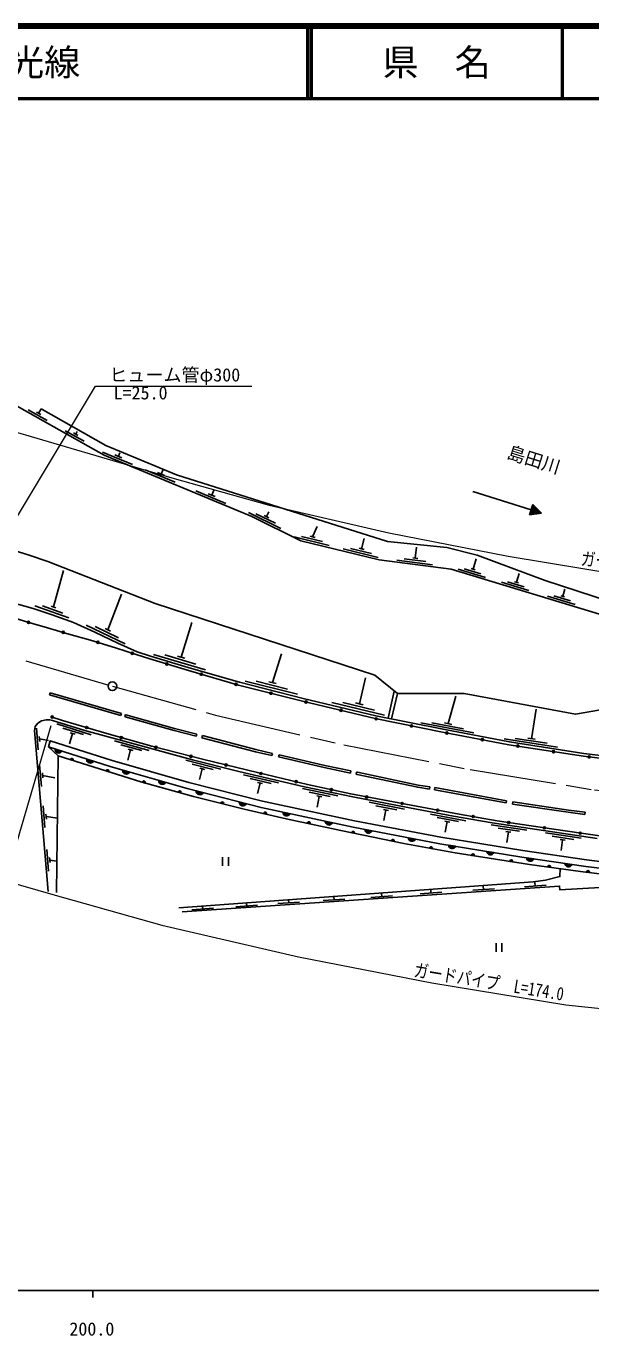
# Model space of a CAD drawing. Units: millimetres at full size, sheet at 1:1000; details may follow other scales. Extents: x 40000 to 680000, y 20000 to 380000.
# Drawn here: x 258740 to 336993, y 198715 to 380000 of the extents above; entities that cross this region are included whole.
import ezdxf
from ezdxf.enums import TextEntityAlignment as Align

# ---------------------------------------------------------------- set-up
doc = ezdxf.new("R2010")
doc.units = ezdxf.units.MM
doc.header["$LTSCALE"] = 1000
doc.linetypes.add('CHAIN', pattern=[18.5, 12, -1.5, 3.5, -1.5])
for name, color, linetype, lineweight in [('M-BGD', 7, 'Continuous', 25), ('M-BMK', 2, 'CHAIN', 13), ('M-BMK-SRVR', 3, 'Continuous', 25), ('M-STR-HTXT', 7, 'Continuous', 13), ('M-TTL', 2, 'Continuous', 140), ('M-TTL-BAND', 7, 'Continuous', 25), ('M-TTL-LINE', 7, 'Continuous', 50)]:
    doc.layers.add(name, color=color, linetype=linetype, lineweight=lineweight)
doc.layers.add('M-BMK-HTXT', color=7, linetype='Continuous')
doc.layers.add('M-TTL-TXT', color=7, linetype='Continuous')
doc.styles.add('ＭＳ ゴシック', font='')
doc.styles.get('ＭＳ ゴシック').set_extended_font_data('MS Gothic')

msp = doc.modelspace()

# ---------------------------------------------------------------- hatches: boundary and pattern name
at = {"layer": 'M-BGD'}
for points in [[(328512, 312338), (330167, 312607), (328959, 313770)], [(258929, 297510, -1), (259217, 297428, -1)], [(263734, 296128, -1), (264022, 296044, -0.41421), (263836, 295942, -0.41421)], [(268538, 294742, -1), (268825, 294656, -1)], [(273308, 293244, -1), (273592, 293150, -0.41421), (273403, 293055, -0.41421)], [(278080, 291754, -1), (278368, 291668, -0.41421), (278181, 291567, -0.41421)], [(282875, 290336, -1), (283163, 290252, -0.41421), (282977, 290150, -0.41421)], [(287675, 288937, -1), (287963, 288853, -0.41421), (287777, 288751, -0.41421)], [(292519, 287701, -1), (292810, 287628, -0.41421), (292628, 287519, -0.41421)], [(297370, 286488, -1), (297662, 286418, -1)], [(302232, 285323, -1), (302524, 285253, -1)], [(262184, 284373, -1), (262484, 284373, -1)], [(267259, 282869, -1), (266972, 282954, -1)], [(307095, 284157, -1), (307389, 284097, -0.41421), (307212, 283980, -0.41421)], [(311996, 283170, -1), (312290, 283110, -0.41421), (312114, 282993, -0.41421)], [(272063, 281481, -0.41421), (271878, 281377, -0.41421), (271774, 281562, -1)], [(316899, 282188, -1), (317194, 282133, -1)], [(321813, 281263, -1), (322107, 281208, -1)], [(263671, 279646, -0.82183), (262727, 279946)], [(276882, 280151, -1), (276592, 280227, -0.41421), (276775, 280334, -0.41421)], [(326732, 280374, -1), (327029, 280328, -0.41421), (326858, 280202, -0.41421)], [(331674, 279609, -1), (331970, 279563, -0.41421), (331799, 279438, -0.41421)], [(264871, 278467, -0.4608), (265133, 278631, -0.4608), (265255, 278346)], [(268072, 278249, -0.82183), (267128, 278549)], [(281722, 278895, -1), (281432, 278971, -0.41421), (281615, 279078, -0.41421)], [(286574, 277689, -0.41421), (286393, 277579, -0.41421), (286283, 277760, -1)], [(336618, 278867, -1), (336916, 278831, -1)], [(269815, 276916, -0.4608), (270077, 277080, -0.4608), (270199, 276796)], [(273053, 276751, -0.82183), (272100, 277024)], [(278057, 275321, -0.82183), (277104, 275593)], [(291435, 276516, -0.41421), (291254, 276404, -0.41421), (291142, 276584, -1)], [(296304, 275381, -0.41421), (296124, 275269, -0.41421), (296012, 275449, -1)], [(274841, 275349, -0.4608), (275099, 275519, -0.4608), (275227, 275238)], [(279800, 273967, -0.4608), (280057, 274139, -0.4608), (280187, 273859)], [(283260, 273897, -0.82183), (282300, 274143)], [(301182, 274283, -1), (300889, 274348, -1)], [(285720, 272432, -0.4608), (285972, 272612, -0.4608), (286110, 272335)], [(289235, 272360, -0.82183), (288276, 272607)], [(306080, 273280, -1), (305785, 273335, -1)], [(310995, 272366, -1), (310700, 272421, -1)], [(291655, 271007, -0.4608), (291904, 271191, -0.4608), (292047, 270917)], [(295294, 270978, -0.82183), (294325, 271184)], [(315911, 271452, -1), (315616, 271507, -1)], [(320832, 270566, -0.41421), (320659, 270444, -0.41421), (320536, 270617, -1)], [(297691, 269667, -0.4608), (297937, 269855, -0.4608), (298084, 269584)], [(301165, 269725, -0.82183), (300196, 269932)], [(303868, 268359, -0.4608), (304113, 268548, -0.4608), (304262, 268277)], [(306653, 268618, -0.82183), (305679, 268802)], [(325765, 269754, -0.41421), (325595, 269628, -0.41421), (325469, 269799, -1)], [(330709, 269006, -0.41421), (330538, 268880, -0.41421), (330412, 269051, -1)], [(335656, 268278, -0.41421), (335486, 268150, -0.41421), (335359, 268320, -1)], [(309327, 267225, -0.4608), (309572, 267414, -0.4608), (309721, 267143)], [(312678, 267479, -0.82183), (311704, 267663)], [(318256, 266481, -0.82183), (317278, 266640)], [(314636, 266218, -0.4608), (314875, 266414, -0.4608), (315031, 266147)], [(320448, 265222, -0.4608), (320683, 265423, -0.4608), (320845, 265160)], [(323561, 265615, -0.82183), (322583, 265774)], [(329079, 264743, -0.82183), (328099, 264886)], [(325757, 264391, -0.4608), (325991, 264592, -0.4608), (326154, 264329)], [(331003, 263624, -0.4608), (331233, 263830, -0.4608), (331401, 263570)], [(334374, 263970, -0.82183), (333394, 264113)], [(336400, 262904, -0.4608), (336628, 263113, -0.4608), (336799, 262855)]]:
    msp.add_hatch(color=256, dxfattribs=at).paths.add_polyline_path(points)

# ---------------------------------------------------------------- linework, layer by layer
for p, q in [((259012, 326876), (261630, 325411)), ((260162, 326576), (260773, 326234)), ((260468, 326405), (260813, 327023)), ((264147, 324002), (266765, 322537)), ((265297, 323702), (265908, 323361)), ((265602, 323532), (265805, 323894)), ((269329, 321051), (273484, 319323)), ((271522, 320464), (271726, 320953)), ((271037, 320665), (272007, 320262)), ((275249, 318589), (279404, 316861)), ((276957, 318204), (277927, 317800)), ((277442, 318002), (277676, 318564)), ((282262, 315673), (286417, 313945)), ((284455, 315086), (284743, 315778)), ((328736, 313054), (320622, 315589)), ((283970, 315288), (284939, 314884)), ((328959, 313770), (328512, 312338)), ((330167, 312607), (328959, 313770)), ((289552, 312687), (294037, 310476)), ((290582, 312514), (293272, 311187)), ((291746, 312274), (292374, 311965)), ((292060, 312120), (292391, 312792)), ((330167, 312607), (328512, 312338)), ((298433, 309305), (299063, 310762)), ((295862, 309315), (300719, 308128)), ((296904, 309369), (299818, 308657)), ((298093, 309388), (298773, 309221)), ((305226, 307644), (305582, 309101)), ((302655, 307655), (307512, 306467)), ((303697, 307709), (306612, 306996)), ((304886, 307727), (305566, 307561)), ((312309, 306420), (313004, 306329)), ((312657, 306374), (312851, 307861)), ((262529, 299602), (263895, 304650)), ((310100, 306104), (315057, 305455)), ((311130, 306271), (314105, 305882)), ((318586, 304840), (322415, 303684)), ((319438, 304896), (321736, 304202)), ((320406, 304917), (320942, 304755)), ((320674, 304836), (321107, 306272)), ((324594, 303026), (328423, 301870)), ((325447, 303082), (327744, 302389)), ((326414, 303104), (326950, 302942)), ((326682, 303023), (327048, 304236)), ((270071, 296436), (271939, 301356)), ((331007, 301090), (334836, 299935)), ((331860, 301146), (334157, 300453)), ((332827, 301168), (333363, 301006)), ((333095, 301087), (333393, 302072)), ((259932, 299768), (264639, 298080)), ((260995, 299769), (263819, 298757)), ((262199, 299720), (262858, 299484)), ((280209, 292665), (281700, 297471)), ((267054, 297082), (272466, 294492)), ((268292, 296889), (271539, 295335)), ((269692, 296618), (270450, 296255)), ((276409, 293044), (283598, 290905)), ((277949, 292961), (282262, 291678)), ((279705, 292814), (280712, 292515)), ((292882, 289136), (294131, 293096)), ((289069, 289350), (296344, 287525)), ((290612, 289334), (294976, 288239)), ((292372, 289264), (293391, 289008)), ((304913, 286202), (305780, 289818)), ((262064, 287732), (261967, 287448)), ((262064, 287732), (271941, 284868)), ((309756, 287966), (308892, 284203)), ((310188, 287613), (309382, 284104)), ((317211, 283452), (318303, 287257)), ((271941, 284868), (271857, 284580)), ((272498, 284707), (272415, 284419)), ((301099, 286376), (308392, 284628)), ((302641, 286377), (307018, 285328)), ((304403, 286325), (305424, 286080)), ((328778, 281373), (329408, 285450)), ((260160, 282813), (260416, 279824)), ((267746, 281917), (262975, 283411)), ((266702, 281929), (263839, 282826)), ((313415, 283557), (320786, 282169)), ((314945, 283574), (319367, 282741)), ((316696, 283550), (317727, 283355)), ((260557, 281692), (260617, 280995)), ((260587, 281344), (261831, 281104)), ((265181, 282091), (264733, 280660)), ((265515, 281987), (264847, 282196)), ((275792, 279750), (270969, 281067)), ((282393, 282001), (282317, 281711)), ((283168, 281799), (283092, 281509)), ((324980, 281353), (332392, 280206)), ((326508, 281420), (330955, 280732)), ((328259, 281453), (329296, 281292)), ((263671, 279646), (262727, 279946)), ((274748, 279724), (271854, 280514)), ((273222, 279829), (272827, 278382)), ((273560, 279737), (272885, 279921)), ((292867, 279341), (292801, 279048)), ((260593, 277753), (260848, 274764)), ((262958, 260061), (263170, 279000)), ((264871, 278467), (265255, 278346)), ((268072, 278249), (267128, 278549)), ((285711, 277156), (280862, 278376)), ((284668, 277109), (281759, 277841)), ((293797, 279132), (293731, 278840)), ((260990, 276633), (261049, 275936)), ((261019, 276284), (262720, 275962)), ((269815, 276916), (270199, 276796)), ((273053, 276751), (272100, 277024)), ((278057, 275321), (277104, 275593)), ((283140, 277184), (282774, 275730)), ((283480, 277099), (282801, 277270)), ((293729, 275243), (288859, 276377)), ((292687, 275178), (289765, 275858)), ((303729, 276916), (303668, 276622)), ((304537, 276747), (304475, 276453)), ((274841, 275349), (275227, 275238)), ((279800, 273967), (280187, 273859)), ((283260, 273897), (282300, 274143)), ((291499, 275146), (290817, 275305)), ((291158, 275226), (290818, 273765)), ((301931, 273452), (297036, 274468)), ((300891, 273362), (297954, 273971)), ((314694, 274701), (314650, 274404)), ((315383, 274597), (315338, 274301)), ((315338, 274301), (325243, 272488)), ((315383, 274597), (325297, 272783)), ((261080, 272056), (261335, 269067)), ((285720, 272432), (286110, 272335)), ((289235, 272360), (288276, 272607)), ((299704, 273302), (299019, 273444)), ((299362, 273373), (299057, 271904)), ((311162, 271625), (306254, 272583)), ((310123, 271522), (307178, 272097)), ((325297, 272783), (325243, 272488)), ((326173, 272623), (326130, 272326)), ((261477, 270936), (261536, 270238)), ((261507, 270587), (263073, 270391)), ((291655, 271007), (292047, 270917)), ((295294, 270978), (294325, 271184)), ((308937, 271448), (308250, 271582)), ((308593, 271515), (308306, 270043)), ((319674, 270011), (314761, 270940)), ((318636, 269902), (315688, 270459)), ((336222, 271195), (336180, 270898)), ((297691, 269667), (298084, 269584)), ((301165, 269725), (300196, 269932)), ((303868, 268359), (304262, 268277)), ((306653, 268618), (305679, 268802)), ((317450, 269821), (316762, 269951)), ((317106, 269886), (316827, 268412)), ((328135, 268703), (323189, 269439)), ((327102, 268553), (324134, 268995)), ((325920, 268426), (325228, 268529)), ((325574, 268477), (325353, 266994)), ((335650, 267584), (330704, 268320)), ((309327, 267225), (309721, 267143)), ((312678, 267479), (311704, 267663)), ((318256, 266481), (317278, 266640)), ((334617, 267435), (331649, 267876)), ((333435, 267307), (332743, 267410)), ((333089, 267359), (332868, 265875)), ((261594, 266042), (261850, 263052)), ((261991, 264921), (262051, 264224)), ((285970, 264986), (285970, 263786)), ((286770, 264986), (286770, 263786)), ((314636, 266218), (315031, 266147)), ((320448, 265222), (320845, 265160)), ((323561, 265615), (322583, 265774)), ((329079, 264743), (328099, 264886)), ((262021, 264573), (263007, 264428)), ((325757, 264391), (326154, 264329)), ((331003, 263624), (331401, 263570)), ((334374, 263970), (333394, 264113)), ((336400, 262904), (336799, 262855)), ((327789, 260881), (330782, 261084)), ((329286, 260982), (329253, 261461)), ((301401, 259063), (301372, 259482)), ((306525, 259410), (309518, 259613)), ((308021, 259512), (307993, 259931)), ((313341, 259902), (316334, 260105)), ((314838, 260003), (314805, 260482)), ((320631, 260396), (323624, 260599)), ((322127, 260497), (322095, 260976)), ((281708, 257699), (284701, 257902)), ((283205, 257800), (283181, 258160)), ((287809, 258112), (290802, 258315)), ((289305, 258214), (289281, 258573)), ((293637, 258537), (296630, 258740)), ((295133, 258639), (295105, 259058)), ((299904, 258962), (302897, 259164)), ((323856, 253079), (323856, 251879)), ((324656, 253079), (324656, 251879))]:
    msp.add_line(p, q, dxfattribs=at)
for points in [[(257055, 327628), (269554, 320632), (290018, 312123), (296807, 308776), (307674, 306119), (317627, 304816), (338179, 298612), (340239, 297977), (342646, 297567), (343576, 295339), (345984, 294260), (348830, 294222), (350579, 293435), (349519, 289349), (349033, 284318)], [(349883, 284758), (350129, 286003), (350217, 286688), (350217, 287216), (351161, 291469), (351341, 292330), (351358, 292636), (351324, 293327), (351268, 293638), (351020, 294104), (350665, 294549), (350429, 294804), (349922, 295343), (348804, 296117), (343969, 298913), (330642, 303283), (321221, 306779), (317017, 307854), (308818, 308677), (279575, 317888), (269759, 321959), (260809, 327025)], [(348128, 284205), (338354, 285362), (334877, 284755), (319436, 287613), (310188, 287613), (307039, 290187), (276639, 300067), (261748, 305888), (259157, 306789), (256330, 307670)], [(247060, 301102), (252868, 301102), (256591, 300249), (259691, 299406), (262364, 298519), (265318, 297438), (268262, 296105), (271422, 294593), (274139, 293390), (275983, 292795), (281664, 291105), (288290, 289174), (297137, 286955), (307211, 284541), (316518, 282667), (325714, 280936), (336021, 279341), (348496, 277841), (355706, 277137), (365212, 276434), (376067, 275944), (378737, 275735)], [(255639, 298536), (258984, 297495), (261678, 296730), (264658, 295858), (267664, 295003), (271130, 293969), (273996, 293015), (275864, 292413), (281551, 290721), (288185, 288788), (297041, 286567), (307124, 284151), (316441, 282275), (325647, 280542), (335966, 278945), (348453, 277443)], [(261967, 287448), (261974, 287446), (271857, 284580)], [(272498, 284707), (272549, 284692), (279320, 282804), (282393, 282001)], [(261792, 260203), (259887, 282485), (259972, 283041), (260371, 283527), (260873, 283830), (261519, 283989), (262005, 283989), (262412, 283902), (266864, 282507), (273337, 280730), (281787, 278453), (288231, 276831), (297315, 274717), (304014, 273326), (311869, 271792), (317983, 270636), (323334, 269721), (337885, 267555)], [(339485, 267732), (333434, 268594), (324021, 270018), (318750, 270924), (303729, 273717), (297730, 275049), (290777, 276669), (283367, 278468), (276157, 280339), (269936, 282074), (263788, 283900), (262334, 284373)], [(272415, 284419), (272467, 284404), (279241, 282514), (282317, 281711)], [(261854, 280223), (262086, 281094), (270647, 278375), (281298, 275330), (291500, 272707), (304244, 269989), (316227, 267724), (327557, 265874), (336402, 264583), (346005, 263415), (347115, 261677), (348082, 261005), (349581, 261005), (351069, 262476), (366631, 261571), (389825, 260223), (396432, 260140), (408092, 260106), (412906, 260158), (418806, 260534), (427465, 261062), (433548, 261554), (435550, 261656)], [(283092, 281509), (283092, 281509), (290509, 279562), (292801, 279048)], [(283168, 281799), (290580, 279853), (292867, 279341)], [(261854, 280223), (263170, 279000), (274644, 275402), (281910, 273379), (288929, 271635), (294773, 270290), (302352, 268674), (311084, 266860), (318199, 265574), (328493, 263963), (335542, 263010), (342393, 262166), (346030, 261686), (347115, 261677)], [(261854, 280223), (270387, 277514), (281062, 274462), (291294, 271831), (304067, 269106), (316071, 266837), (327419, 264985), (336283, 263691), (346633, 262432)], [(293731, 278840), (300053, 277379), (303668, 276622)], [(293797, 279132), (300118, 277672), (303729, 276916)], [(304475, 276453), (304602, 276427), (313001, 274651), (314650, 274404)], [(304537, 276747), (304664, 276720), (313054, 274946), (314694, 274701)], [(326130, 272326), (333872, 271200), (336180, 270898)], [(326173, 272623), (333913, 271497), (336222, 271195)], [(279881, 257966), (329016, 261567), (330721, 261792), (332697, 262283), (332746, 263388)], [(280337, 257426), (332656, 260970), (332690, 260459), (346288, 261255)]]:
    msp.add_lwpolyline(points, dxfattribs=at)
for centre in [(259073, 297469), (263878, 296086), (268682, 294699), (273450, 293197), (278224, 291711), (283019, 290294), (287819, 288895), (292665, 287664), (297516, 286453), (302378, 285288), (262334, 284373), (267115, 282912), (307242, 284127), (312143, 283140), (271918, 281521), (317046, 282161), (321960, 281236), (276737, 280189), (326881, 280351), (331822, 279586), (281577, 278933), (286429, 277725), (336767, 278849), (291289, 276550), (296158, 275415), (301036, 274315), (305932, 273307), (310848, 272393), (315764, 271479), (320684, 270592), (325617, 269777), (330561, 269029), (335507, 268299)]:
    msp.add_circle(centre, 150, dxfattribs=at)
for centre, radius, start, end in [((263229, 279890), 505, 173.55078, 331.20898), ((265072, 278437), 203, 333.62727, 171.55066), ((267629, 278492), 505, 173.55078, 331.20898), ((270016, 276886), 203, 333.62727, 171.55066), ((272604, 276981), 505, 175.21572, 332.87391), ((277607, 275551), 505, 175.21572, 332.87391), ((275043, 275324), 203, 335.04097, 172.96436), ((280002, 273943), 203, 335.48268, 173.40607), ((282804, 274115), 505, 176.75328, 334.41147), ((285923, 272415), 203, 337.07946, 175.00285), ((288780, 272578), 505, 176.75328, 334.41147), ((291858, 270993), 203, 338.0759, 175.99928), ((294830, 271177), 505, 179.129, 336.78719), ((297894, 269656), 203, 339.00256, 176.92594), ((300701, 269924), 505, 179.129, 336.78719), ((304071, 268349), 203, 339.30219, 177.22557), ((306184, 268806), 505, 180.46687, 338.12506), ((309530, 267215), 203, 339.30219, 177.22557), ((312209, 267667), 505, 180.46687, 338.12506), ((317783, 266657), 505, 181.90048, 339.55867), ((314839, 266213), 203, 340.79962, 178.72301), ((320651, 265223), 203, 342.13958, 180.06296), ((323088, 265791), 505, 181.90048, 339.55867), ((328603, 264911), 505, 182.86551, 340.5237), ((325960, 264391), 203, 342.13958, 180.06296), ((331206, 263628), 203, 343.34338, 181.26677), ((333898, 264138), 505, 182.86551, 340.5237), ((336603, 262911), 203, 344.0129, 181.93629)]:
    msp.add_arc(centre, radius, start, end, dxfattribs=at)
at = {"layer": 'M-BMK'}
msp.add_lwpolyline([(240952, 297352), (270684, 288634), (284983, 284636), (302751, 280511), (320260, 277091), (337484, 274280), (354853, 272476), (369167, 271300), (388920, 270483), (411665, 270705), (468519, 274001), (485611, 274990), (498918, 276063), (518601, 278394), (543371, 282594), (567663, 287360)], dxfattribs=at)
at = {"layer": 'M-BMK-SRVR'}
msp.add_circle((270684, 288634), 600, dxfattribs=at)
at = {"layer": 'M-STR-HTXT'}
msp.add_line((262157, 283132), (255595, 260753), dxfattribs=at)
for points in [[(253751, 305960), (268368, 330171), (290018, 330171)], [(254334, 324692), (278944, 317475), (292419, 313708), (309020, 309853), (325552, 306625), (341453, 304029), (357632, 302349), (371016, 301249), (389394, 300489), (410649, 300697), (434150, 302059)], [(255877, 261713), (262424, 259793), (277548, 255564), (296481, 251169), (314967, 247558), (333515, 244531), (352075, 242604), (367317, 241351), (388446, 240477), (412680, 240713), (435579, 242041)]]:
    msp.add_lwpolyline(points, dxfattribs=at)
at = {"layer": 'M-TTL'}
msp.add_line((680000, 380000), (40000, 380000), dxfattribs=at)
at = {"layer": 'M-TTL-BAND'}
for p, q in [((40000, 205000), (579000, 205000)), ((268000, 205000), (268000, 204000))]:
    msp.add_line(p, q, dxfattribs=at)
at = {"layer": 'M-TTL-LINE'}
for p, q in [((297750, 380000), (297750, 370000)), ((298250, 380000), (298250, 370000)), ((333000, 380000), (333000, 370000)), ((40000, 370000), (680000, 370000))]:
    msp.add_line(p, q, dxfattribs=at)

# ---------------------------------------------------------------- texts
at = {"layer": 'M-BMK-HTXT', "style": 'ＭＳ ゴシック'}
msp.add_text('島田川', height=1833, rotation=342.59, dxfattribs=at).set_placement((329101, 319992), align=Align.MIDDLE_CENTER)
at = {"layer": 'M-STR-HTXT', "style": 'ＭＳ ゴシック'}
msp.add_text('ヒューム管φ300', height=1833, dxfattribs=at).set_placement((270268, 330271), align=Align.BOTTOM_LEFT)
msp.add_text('L=25.0', height=1833, dxfattribs=at).set_placement((270852, 330171), align=Align.TOP_LEFT)
at = {"layer": 'M-STR-HTXT', "style": 'ＭＳ ゴシック', "width": 0.8}
for s, rotation, p in [('ガードレール\u3000L=181.0', 354.071, (345923, 303786)), ('ガードパイプ\u3000L=174.0', 350.731, (322644, 246253))]:
    msp.add_text(s, height=1833, rotation=rotation, dxfattribs=at).set_placement(p, align=Align.BOTTOM_CENTER)
at = {"layer": 'M-TTL-BAND', "style": 'ＭＳ ゴシック'}
msp.add_text('200.0', height=1833, dxfattribs=at).set_placement((267844, 198195), align=Align.BOTTOM_CENTER)
at = {"layer": 'M-TTL-TXT', "style": 'ＭＳ ゴシック'}
msp.add_text('主要地方道\u3000徳山光線', height=3666, dxfattribs=at).set_placement((216234, 375000), align=Align.MIDDLE_LEFT)
msp.add_text('県\u3000名', height=3666, dxfattribs=at).set_placement((315625, 375000), align=Align.MIDDLE_CENTER)

doc.saveas('drawing.dxf')
